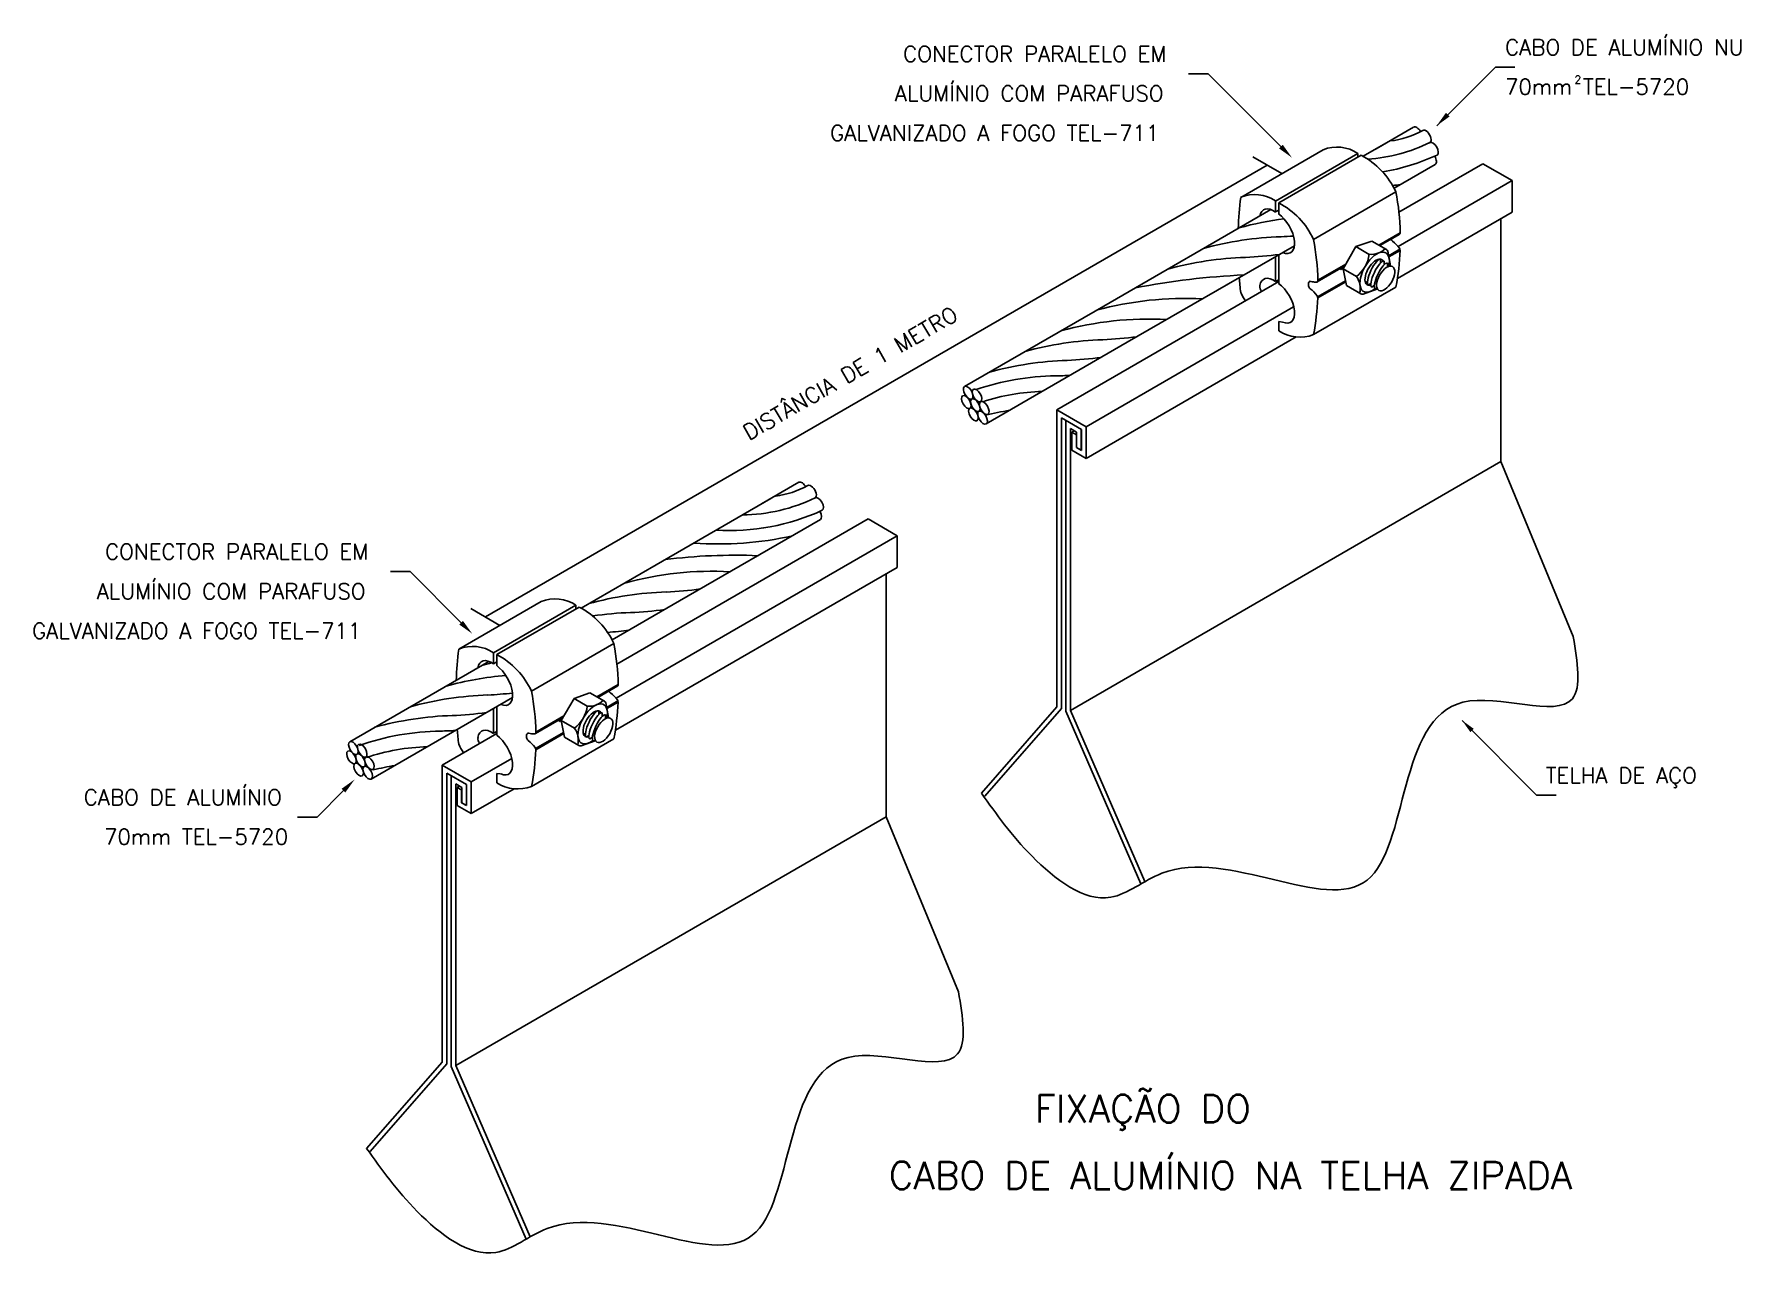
# Model space of a CAD drawing. Header units: millimetres. Extents: x -5919 to -5897.2, y -4699.7 to -4684.
import ezdxf
from ezdxf.enums import TextEntityAlignment as Align

# ---------------------------------------------------------------- set-up
doc = ezdxf.new("R2010")
doc.units = ezdxf.units.MM
doc.header["$LTSCALE"] = 10
doc.layers.add('Termotécnica', color=7, linetype='Continuous')
doc.styles.add('r140', font='romans.shx')
doc.styles.add('r80', font='romans.shx')
doc.styles.add('SR80', font='romans.shx', dxfattribs={"height": 10})

msp = doc.modelspace()

# ---------------------------------------------------------------- linework, layer by layer
at = {"layer": 'Termotécnica', "color": 2}
for p, q in [((-5900.345, -4684.394), (-5901.093, -4685.142)), ((-5900.345, -4684.394), (-5900.095, -4684.394)), ((-5904.26, -4684.479), (-5904.01, -4684.479)), ((-5904.01, -4684.479), (-5903.08, -4685.409)), ((-5901.864, -4685.435), (-5901.387, -4685.159)), ((-5902.032, -4685.532), (-5901.744, -4685.366)), ((-5901.636, -4685.938), (-5901.112, -4685.635)), ((-5901.575, -4686.245), (-5900.504, -4685.627)), ((-5900.132, -4685.842), (-5900.504, -4685.627)), ((-5901.585, -4686.681), (-5900.132, -4685.842)), ((-5900.132, -4686.246), (-5900.132, -4685.842)), ((-5905.34, -4687.442), (-5903.207, -4686.21)), ((-5901.594, -4687.09), (-5900.132, -4686.246)), ((-5900.273, -4689.425), (-5900.273, -4686.327)), ((-5905.04, -4687.903), (-5902.908, -4686.673)), ((-5902.123, -4686.684), (-5902.286, -4686.967)), ((-5901.919, -4686.613), (-5902.123, -4686.684)), ((-5901.953, -4686.782), (-5902.123, -4686.684)), ((-5901.733, -4686.72), (-5901.919, -4686.613)), ((-5901.682, -4686.928), (-5901.718, -4686.742)), ((-5902.309, -4686.976), (-5902.279, -4686.953)), ((-5902.245, -4687.179), (-5902.286, -4686.967)), ((-5902.116, -4687.065), (-5902.286, -4686.967)), ((-5901.808, -4686.844), (-5901.808, -4686.89)), ((-5901.764, -4686.869), (-5901.763, -4686.915)), ((-5901.72, -4686.895), (-5901.72, -4686.941)), ((-5905.939, -4688.765), (-5903.108, -4687.13)), ((-5902.06, -4687.286), (-5902.245, -4687.179)), ((-5901.855, -4687.227), (-5902.033, -4687.288)), ((-5902, -4687.144), (-5901.976, -4687.125)), ((-5901.964, -4687.176), (-5901.931, -4687.151)), ((-5901.919, -4687.202), (-5901.887, -4687.177)), ((-5901.875, -4687.227), (-5901.856, -4687.213)), ((-5907.116, -4688.467), (-5905.34, -4687.442)), ((-5905.567, -4688.98), (-5902.919, -4687.451)), ((-5905.567, -4689.384), (-5902.885, -4687.835)), ((-5906.841, -4688.943), (-5905.04, -4687.903)), ((-5905.567, -4688.98), (-5905.939, -4688.765)), ((-5905.939, -4692.552), (-5905.939, -4688.765)), ((-5905.567, -4688.98), (-5905.939, -4688.765)), ((-5905.567, -4688.98), (-5905.939, -4688.765)), ((-5905.939, -4692.552), (-5905.939, -4688.765)), ((-5905.879, -4692.574), (-5905.879, -4688.867)), ((-5905.625, -4689.014), (-5905.879, -4688.867)), ((-5905.747, -4689.049), (-5905.717, -4689.032)), ((-5905.747, -4689.28), (-5905.747, -4689.049)), ((-5905.689, -4689.083), (-5905.747, -4689.049)), ((-5905.689, -4689.246), (-5905.689, -4689.083)), ((-5905.625, -4689.283), (-5905.625, -4689.014)), ((-5905.567, -4689.384), (-5905.567, -4688.98)), ((-5905.567, -4689.384), (-5905.567, -4688.98)), ((-5905.567, -4689.384), (-5905.747, -4689.28)), ((-5905.625, -4689.283), (-5905.689, -4689.246)), ((-5905.765, -4692.596), (-5900.273, -4689.425)), ((-5900.273, -4689.425), (-5899.35, -4691.655)), ((-5909.708, -4689.964), (-5909.23, -4689.688)), ((-5911.05, -4690.739), (-5909.588, -4689.894)), ((-5911.551, -4692.005), (-5908.348, -4690.156)), ((-5910.752, -4691.201), (-5908.956, -4690.164)), ((-5907.976, -4690.37), (-5908.348, -4690.156)), ((-5911.561, -4692.441), (-5907.976, -4690.37)), ((-5907.976, -4690.774), (-5907.976, -4690.37)), ((-5914.441, -4690.826), (-5914.191, -4690.826)), ((-5914.191, -4690.826), (-5913.539, -4691.478)), ((-5912.009, -4691.292), (-5911.05, -4690.739)), ((-5911.571, -4692.85), (-5907.976, -4690.774)), ((-5908.117, -4693.954), (-5908.117, -4690.856)), ((-5911.61, -4691.696), (-5910.752, -4691.201)), ((-5914.96, -4692.996), (-5913.184, -4691.971)), ((-5914.685, -4693.472), (-5912.883, -4692.432)), ((-5912.099, -4692.443), (-5912.262, -4692.726)), ((-5911.895, -4692.373), (-5912.099, -4692.443)), ((-5911.929, -4692.542), (-5912.099, -4692.443)), ((-5911.71, -4692.48), (-5911.895, -4692.373)), ((-5911.784, -4692.604), (-5911.784, -4692.649)), ((-5911.74, -4692.629), (-5911.739, -4692.675)), ((-5911.697, -4692.655), (-5911.696, -4692.701)), ((-5911.658, -4692.687), (-5911.694, -4692.502)), ((-5905.939, -4692.552), (-5906.901, -4693.652)), ((-5905.939, -4692.552), (-5906.901, -4693.652)), ((-5905.879, -4692.574), (-5906.856, -4693.691)), ((-5905.825, -4692.608), (-5904.867, -4694.809)), ((-5905.765, -4692.596), (-5904.815, -4694.779)), ((-5913.783, -4693.293), (-5913.084, -4692.89)), ((-5912.285, -4692.736), (-5912.255, -4692.713)), ((-5912.222, -4692.939), (-5912.262, -4692.726)), ((-5912.092, -4692.825), (-5912.262, -4692.726)), ((-5911.976, -4692.904), (-5911.952, -4692.885)), ((-5912.036, -4693.046), (-5912.222, -4692.939)), ((-5911.831, -4692.986), (-5912.009, -4693.048)), ((-5911.94, -4692.936), (-5911.907, -4692.911)), ((-5911.895, -4692.961), (-5911.863, -4692.936)), ((-5911.851, -4692.987), (-5911.832, -4692.973)), ((-5913.411, -4693.508), (-5913.783, -4693.293)), ((-5913.411, -4693.508), (-5913.783, -4693.293)), ((-5913.783, -4697.08), (-5913.783, -4693.293)), ((-5913.411, -4693.508), (-5912.894, -4693.21)), ((-5913.723, -4697.103), (-5913.723, -4693.396)), ((-5913.469, -4693.542), (-5913.723, -4693.396)), ((-5913.469, -4693.811), (-5913.469, -4693.542)), ((-5913.411, -4693.912), (-5913.411, -4693.508)), ((-5915.377, -4693.956), (-5915.039, -4693.618)), ((-5913.591, -4693.578), (-5913.561, -4693.56)), ((-5913.591, -4693.808), (-5913.591, -4693.578)), ((-5913.533, -4693.611), (-5913.591, -4693.578)), ((-5913.533, -4693.774), (-5913.533, -4693.611)), ((-5913.411, -4693.912), (-5912.861, -4693.595)), ((-5915.627, -4693.956), (-5915.377, -4693.956)), ((-5913.608, -4697.124), (-5908.117, -4693.954)), ((-5913.411, -4693.912), (-5913.591, -4693.808)), ((-5913.469, -4693.811), (-5913.533, -4693.774)), ((-5908.117, -4693.954), (-5907.193, -4696.183)), ((-5913.783, -4697.08), (-5914.745, -4698.18)), ((-5913.783, -4697.08), (-5914.745, -4698.18)), ((-5913.723, -4697.103), (-5914.7, -4698.22)), ((-5913.668, -4697.137), (-5912.711, -4699.338)), ((-5913.608, -4697.124), (-5912.658, -4699.308))]:
    msp.add_line(p, q, dxfattribs=at)
at = {"layer": 'Termotécnica', "color": 1}
for p, q in [((-5903.593, -4686.056), (-5902.542, -4685.449)), ((-5913.23, -4691.405), (-5903.254, -4685.645)), ((-5903.068, -4685.752), (-5903.44, -4685.537)), ((-5903.148, -4686.102), (-5902.098, -4685.496)), ((-5903.108, -4686.126), (-5902.057, -4685.519)), ((-5902.098, -4685.496), (-5902.098, -4685.542)), ((-5903.148, -4686.102), (-5903.148, -4686.241)), ((-5903.108, -4686.126), (-5903.108, -4686.264)), ((-5902.663, -4686.592), (-5901.613, -4685.986)), ((-5903.148, -4686.241), (-5903.108, -4686.218)), ((-5901.831, -4686.664), (-5901.558, -4686.507)), ((-5901.819, -4686.67), (-5901.565, -4686.524)), ((-5901.676, -4686.575), (-5901.676, -4686.577)), ((-5903.108, -4686.79), (-5903.108, -4687.152)), ((-5901.707, -4686.8), (-5901.562, -4686.716)), ((-5901.704, -4686.815), (-5901.56, -4686.732)), ((-5903.148, -4686.813), (-5903.148, -4687.128)), ((-5902.616, -4687.131), (-5902.263, -4686.927)), ((-5902.609, -4687.113), (-5902.252, -4686.907)), ((-5903.148, -4687.128), (-5903.108, -4687.105)), ((-5902.727, -4687.149), (-5902.727, -4687.184)), ((-5902.663, -4687.806), (-5901.613, -4687.199)), ((-5902.613, -4687.323), (-5902.257, -4687.118)), ((-5902.611, -4687.338), (-5902.254, -4687.132)), ((-5903.108, -4687.639), (-5903.108, -4687.759)), ((-5903.059, -4687.646), (-5903.108, -4687.639)), ((-5903.108, -4687.675), (-5903.108, -4687.759)), ((-5905.825, -4692.608), (-5905.825, -4688.9)), ((-5905.765, -4692.596), (-5905.765, -4689.004)), ((-5905.687, -4689.049), (-5905.765, -4689.004)), ((-5905.687, -4689.245), (-5905.687, -4689.049)), ((-5905.627, -4689.28), (-5905.627, -4689.015)), ((-5905.627, -4689.28), (-5905.687, -4689.245)), ((-5913.569, -4691.815), (-5912.518, -4691.209)), ((-5913.044, -4691.512), (-5913.416, -4691.297)), ((-5913.125, -4691.862), (-5912.074, -4691.255)), ((-5913.084, -4691.885), (-5912.033, -4691.279)), ((-5912.074, -4691.255), (-5912.074, -4691.302)), ((-5912.64, -4692.352), (-5911.589, -4691.745)), ((-5913.125, -4691.862), (-5913.125, -4692.001)), ((-5913.125, -4692.001), (-5913.084, -4691.978)), ((-5913.084, -4691.885), (-5913.084, -4692.024)), ((-5911.807, -4692.424), (-5911.534, -4692.266)), ((-5911.795, -4692.43), (-5911.541, -4692.284)), ((-5911.652, -4692.335), (-5911.652, -4692.337)), ((-5913.125, -4692.573), (-5913.125, -4692.888)), ((-5913.084, -4692.55), (-5913.084, -4692.911)), ((-5912.585, -4692.873), (-5912.228, -4692.667)), ((-5911.683, -4692.56), (-5911.538, -4692.476)), ((-5911.68, -4692.574), (-5911.536, -4692.491)), ((-5913.125, -4692.888), (-5913.084, -4692.865)), ((-5912.592, -4692.89), (-5912.239, -4692.687)), ((-5912.589, -4693.083), (-5912.233, -4692.878)), ((-5900.769, -4692.724), (-5899.818, -4693.676)), ((-5912.703, -4692.908), (-5912.703, -4692.943)), ((-5912.64, -4693.565), (-5911.589, -4692.959)), ((-5912.587, -4693.098), (-5912.23, -4692.892)), ((-5913.668, -4697.137), (-5913.668, -4693.429)), ((-5913.608, -4697.124), (-5913.608, -4693.533)), ((-5913.531, -4693.578), (-5913.608, -4693.533)), ((-5913.471, -4693.808), (-5913.471, -4693.543)), ((-5913.084, -4693.399), (-5913.084, -4693.519)), ((-5913.035, -4693.405), (-5913.084, -4693.399)), ((-5913.531, -4693.774), (-5913.531, -4693.578)), ((-5899.568, -4693.676), (-5899.818, -4693.676)), ((-5913.471, -4693.808), (-5913.531, -4693.774))]:
    msp.add_line(p, q, dxfattribs=at)
for centre, radius, start, end in [((-5901.83, -4684.192), 1.154, 277.1737, 299.0164), ((-5902.365, -4685.9), 0.485, 56.5372, 111.4777), ((-5902.114, -4683.451), 2.123, 273.883, 296.1187), ((-5902.523, -4686.408), 1.003, 24.8753, 62.3452), ((-5902.279, -4682.901), 2.874, 279.9742, 294.4824), ((-5902.239, -4680.679), 5.258, 276.3813, 277.4572), ((-5898.582, -4686.662), 5.048, 173.0969, 177.6405), ((-5903.416, -4686.506), 0.485, 56.5372, 111.4777), ((-5903.574, -4687.014), 1.003, 24.8753, 62.3452), ((-5904.901, -4686.592), 3.344, 1.4661, 10.4515), ((-5902.491, -4690.533), 4.24, 97.4357, 105.3353), ((-5902.946, -4690.796), 4.24, 91.7897, 105.3353), ((-5903.325, -4681.306), 5.258, 272.6958, 274.4059), ((-5901.582, -4686.507), 0.0233, 314.3559, 1.4661), ((-5903.78, -4681.569), 5.258, 272.6958, 277.4572), ((-5905.952, -4687.199), 3.344, 1.4661, 10.4515), ((-5901.63, -4686.577), 0.0467, 192.9914, 234.9543), ((-5901.865, -4686.912), 0.362, 35.2292, 54.9543), ((-5904.901, -4686.592), 3.344, 349.5485, 357.6116), ((-5901.607, -4686.73), 0.0467, 357.6116, 35.2292), ((-5903.401, -4691.059), 4.24, 91.7897, 105.3353), ((-5903.103, -4696.754), 9.72, 92.6556, 100.8746), ((-5904.441, -4681.953), 5.258, 277.3355, 277.4572), ((-5898.582, -4686.662), 5.048, 184.7579, 186.9031), ((-5903.254, -4687.195), 0.0947, 171.793, 220.2855), ((-5902.704, -4687.149), 0.0233, 73.3989, 180), ((-5902.68, -4687.184), 0.0467, 180, 234.9543), ((-5902.915, -4687.518), 0.362, 35.2292, 54.9543), ((-5902.621, -4686.87), 0.268, 253.3989, 267.2456), ((-5902.632, -4687.114), 0.0233, 267.2456, 1.4661), ((-5904.311, -4691.584), 4.24, 86.9089, 105.3353), ((-5902.664, -4686.829), 1.027, 205.3279, 212.1626), ((-5902.664, -4686.829), 1.027, 205.3279, 207.8375), ((-5905.952, -4687.199), 3.344, 349.5485, 357.6116), ((-5902.657, -4687.336), 0.0467, 357.6116, 35.2292), ((-5904.766, -4691.847), 4.24, 86.9089, 105.3353), ((-5905.221, -4692.109), 4.24, 91.7897, 105.3353), ((-5905.6, -4682.619), 5.258, 272.6958, 277.4572), ((-5902.839, -4687.338), 0.5, 237.4329, 290.582), ((-5906.055, -4682.882), 5.258, 272.6958, 277.4572), ((-5905.675, -4692.372), 4.24, 91.7897, 105.3353), ((-5905.905, -4691.661), 3.33, 90.883, 108.6066), ((-5906.06, -4691.186), 2.656, 91.4044, 108.0327), ((-5905.994, -4685.081), 3.251, 270.6583, 273.9883), ((-5905.74, -4693.399), 4.698, 99.8113, 103.6729), ((-5909.674, -4688.72), 1.154, 277.1737, 299.0164), ((-5910.122, -4687.43), 2.874, 266.6711, 294.4824), ((-5909.958, -4687.98), 2.123, 270.2159, 296.1187), ((-5910.248, -4686.239), 4.236, 265.6322, 282.7817), ((-5910.045, -4697.731), 7.113, 87.6343, 97.2073), ((-5910.334, -4695.062), 4.24, 86.9089, 105.3353), ((-5910.789, -4695.324), 4.24, 91.7897, 105.3353), ((-5911.169, -4685.835), 5.258, 272.6958, 277.4572), ((-5912.341, -4691.66), 0.485, 56.5372, 111.4777), ((-5912.499, -4692.167), 1.003, 24.8753, 62.3452), ((-5911.244, -4695.587), 4.24, 91.7897, 98.3741), ((-5911.624, -4686.097), 5.258, 272.6958, 277.4572), ((-5912.079, -4686.36), 5.258, 274.4583, 277.4572), ((-5913.392, -4692.266), 0.485, 56.5372, 111.4777), ((-5912.284, -4686.482), 5.258, 277.3355, 277.4572), ((-5914.878, -4692.352), 3.344, 1.4661, 10.4515), ((-5908.558, -4692.422), 5.048, 173.0969, 177.6405), ((-5912.154, -4696.112), 4.24, 103.5251, 105.3353), ((-5913.55, -4692.774), 1.003, 24.8753, 62.3452), ((-5912.609, -4696.375), 4.24, 94.8637, 105.3353), ((-5913.064, -4696.638), 4.24, 91.7897, 105.3353), ((-5913.444, -4687.148), 5.258, 272.6958, 276.1115), ((-5915.928, -4692.959), 3.344, 1.4661, 10.4515), ((-5911.606, -4692.337), 0.0467, 192.9914, 234.9543), ((-5911.841, -4692.671), 0.362, 35.2292, 54.9543), ((-5911.558, -4692.267), 0.0233, 314.3559, 1.4661), ((-5913.519, -4696.9), 4.24, 91.7897, 105.3353), ((-5913.899, -4687.411), 5.258, 272.6958, 277.4572), ((-5914.878, -4692.352), 3.344, 349.5485, 357.6116), ((-5911.583, -4692.489), 0.0467, 357.6116, 35.2292), ((-5913.749, -4696.189), 3.33, 90.883, 109.117), ((-5913.837, -4689.609), 3.251, 270.6583, 273.9883), ((-5908.558, -4692.422), 5.048, 184.7579, 186.9031), ((-5912.68, -4692.908), 0.0233, 73.3989, 180), ((-5912.597, -4692.629), 0.268, 253.3989, 267.2456), ((-5912.608, -4692.874), 0.0233, 267.2456, 1.4661), ((-5913.903, -4695.715), 2.656, 91.4044, 108.5956), ((-5912.641, -4692.589), 1.027, 205.3279, 212.1626), ((-5913.23, -4692.955), 0.0947, 171.793, 220.2855), ((-5912.657, -4692.943), 0.0467, 180, 234.9543), ((-5912.891, -4693.278), 0.362, 35.2292, 54.9543), ((-5915.928, -4692.959), 3.344, 349.5485, 357.6116), ((-5912.634, -4693.096), 0.0467, 357.6116, 35.2292), ((-5913.584, -4697.928), 4.698, 99.8113, 103.2285), ((-5912.815, -4693.098), 0.5, 237.4329, 290.582)]:
    msp.add_arc(centre, radius, start, end, dxfattribs=at)
at = {"layer": 'Termotécnica', "color": 2}
for centre, radius, start, end in [((-5902.385, -4686.721), 0.436, 307.9752, 352.0031), ((-5901.926, -4686.53), 0.253, 263.8935, 314.4182), ((-5901.75, -4686.748), 0.0327, 10.8835, 60), ((-5901.714, -4686.934), 0.0327, 3.7081, 10.8835), ((-5902.32, -4687.214), 0.252, 345.499, 36.1892), ((-5901.865, -4687.196), 0.0327, 289.1154, 300.8683), ((-5902.044, -4687.258), 0.0327, 240, 289.1154), ((-5912.361, -4692.481), 0.436, 307.9752, 352.0031), ((-5911.902, -4692.29), 0.253, 263.8935, 314.4182), ((-5911.726, -4692.508), 0.0327, 10.8835, 60), ((-5912.296, -4692.974), 0.252, 345.499, 36.1892), ((-5911.69, -4692.694), 0.0327, 3.7081, 10.8835), ((-5912.02, -4693.017), 0.0327, 240, 289.1154), ((-5911.841, -4692.955), 0.0327, 289.1154, 300.8683)]:
    msp.add_arc(centre, radius, start, end, dxfattribs=at)
for centre, major_axis, ratio, start_param, end_param in [((-5901.341, -4685.239), (0.0459, -0.0796), 0.509483, 1.565112, 3.141593), ((-5901.224, -4685.28), (0.045, -0.078), 0.509483, 0, 3.141593), ((-5901.134, -4685.438), (0.0459, -0.0796), 0.509483, 0, 3.139239), ((-5901.158, -4685.556), (0.0459, -0.0796), 0.509483, 0, 1.594269), ((-5901.885, -4687.01), (-0.142, -0.246), 0.500279, -4.143729, 0.868466), ((-5901.885, -4687.01), (0.093, 0.161), 0.500279, -0.269564, 3.596738), ((-5909.184, -4689.768), (0.0459, -0.0796), 0.509483, 1.500018, 3.141593), ((-5909.068, -4689.809), (0.0459, -0.0796), 0.509483, 0, 3.141593), ((-5908.977, -4689.966), (0.0459, -0.0796), 0.509483, 0, 3.139239), ((-5909.002, -4690.084), (0.0459, -0.0796), 0.509483, 0, 1.517429), ((-5911.861, -4692.769), (-0.142, -0.246), 0.500279, -4.143729, 0.868466), ((-5911.861, -4692.769), (0.093, 0.161), 0.500279, -0.269564, 3.596738)]:
    msp.add_ellipse(centre, major_axis=major_axis, ratio=ratio, start_param=start_param, end_param=end_param, dxfattribs=at)
at = {"layer": 'Termotécnica', "color": 1}
for centre, major_axis, ratio, start_param, end_param in [((-5903.148, -4686.476), (-0.152, 0.263), 0.509483, 5.435424, 6.849364), ((-5903.108, -4686.499), (0.152, -0.262), 0.509483, 5.685987, 8.583565), ((-5902.232, -4686.81), (0.079, 0.167), 0.279135, 2.802047, 3.166227), ((-5902.188, -4686.836), (0.079, 0.167), 0.279135, 2.330951, 2.481543), ((-5901.885, -4687.01), (0.078, 0.167), 0.281547, 0, 3.124318), ((-5901.842, -4687.036), (0.078, 0.167), 0.281547, 0, 3.124318), ((-5901.798, -4687.061), (0.078, 0.167), 0.281547, 0, 3.124318), ((-5903.148, -4687.362), (-0.152, 0.263), 0.509483, 5.435424, 6.847304), ((-5903.108, -4687.386), (0.152, -0.262), 0.509483, 5.681693, 8.583565), ((-5913.125, -4692.235), (-0.152, 0.262), 0.509483, 5.435424, 6.849364), ((-5913.084, -4692.259), (0.152, -0.263), 0.509483, 5.685987, 8.583565), ((-5911.861, -4692.769), (0.078, 0.167), 0.281547, 0, 3.124318), ((-5911.818, -4692.795), (0.078, 0.167), 0.281547, 0, 3.124318), ((-5911.774, -4692.821), (0.078, 0.167), 0.281547, 0, 3.124318), ((-5913.125, -4693.122), (-0.152, 0.262), 0.509483, 5.435424, 6.847304), ((-5912.208, -4692.57), (0.079, 0.167), 0.279135, 2.802047, 3.166227), ((-5912.164, -4692.596), (0.079, 0.167), 0.279135, 2.330951, 2.481543), ((-5913.084, -4693.145), (0.152, -0.263), 0.509483, 5.681693, 8.583565)]:
    msp.add_ellipse(centre, major_axis=major_axis, ratio=ratio, start_param=start_param, end_param=end_param, dxfattribs=at)
at = {"layer": 'Termotécnica', "color": 2}
for centre, major_axis in [((-5901.744, -4687.09), (0.087, 0.151)), ((-5907.07, -4688.547), (-0.0459, 0.0796)), ((-5906.957, -4688.582), (-0.0459, 0.0796)), ((-5907.095, -4688.665), (-0.0459, 0.0796)), ((-5907.004, -4688.823), (-0.0459, 0.0796)), ((-5906.979, -4688.705), (-0.0459, 0.0796)), ((-5906.865, -4688.741), (-0.0459, 0.0796)), ((-5906.887, -4688.864), (-0.0459, 0.0796)), ((-5911.72, -4692.849), (0.087, 0.151)), ((-5914.938, -4693.194), (-0.0459, 0.0796)), ((-5914.914, -4693.076), (-0.0459, 0.0796)), ((-5914.801, -4693.11), (-0.0459, 0.0796)), ((-5914.847, -4693.351), (-0.0459, 0.0796)), ((-5914.823, -4693.233), (-0.0459, 0.0796)), ((-5914.731, -4693.392), (-0.0459, 0.0796)), ((-5914.709, -4693.269), (-0.0459, 0.0796))]:
    msp.add_ellipse(centre, major_axis=major_axis, ratio=0.509483, dxfattribs=at)
for points in [[(-5906.901, -4693.652), (-5906.256, -4694.455), (-5905.252, -4694.979), (-5904.598, -4694.673), (-5901.98, -4694.76), (-5900.758, -4692.492), (-5899.362, -4692.448), (-5899.35, -4691.655)], [(-5914.745, -4698.18), (-5914.099, -4698.984), (-5913.096, -4699.507), (-5912.441, -4699.202), (-5909.824, -4699.289), (-5908.602, -4697.02), (-5907.206, -4696.977), (-5907.193, -4696.183)]]:
    msp.add_spline(points, degree=3, dxfattribs=at)
for points in [[(-5900.975, -4684.977), (-5900.928, -4685.024), (-5901.093, -4685.142)], [(-5903.104, -4685.432), (-5903.057, -4685.385), (-5902.939, -4685.55)], [(-5913.563, -4691.502), (-5913.516, -4691.455), (-5913.397, -4691.619)], [(-5900.664, -4692.873), (-5900.621, -4692.831), (-5900.769, -4692.724)], [(-5915.063, -4693.595), (-5915.016, -4693.642), (-5914.897, -4693.477)]]:
    msp.add_solid(points, dxfattribs=at)

# ---------------------------------------------------------------- texts
at = {"layer": 'Termotécnica', "color": 2, "style": 'r80'}
for s, p in [('CONECTOR PARALELO EM ', (-5907.9, -4684.227)), ('CABO DE ALUMÍNIO NU', (-5900.221, -4684.142)), ('ALUMÍNIO COM PARAFUSO', (-5908.005, -4684.731)), ('70mm TEL-5720', (-5900.221, -4684.646)), ('GALVANIZADO A FOGO TEL-711', (-5908.831, -4685.235)), ('CONECTOR PARALELO EM ', (-5918.082, -4690.573)), ('ALUMÍNIO COM PARAFUSO', (-5918.187, -4691.078)), ('GALVANIZADO A FOGO TEL-711', (-5919.012, -4691.582)), ('CABO DE ALUMÍNIO', (-5918.353, -4693.704)), ('70mm TEL-5720', (-5918.095, -4694.208))]:
    msp.add_text(s, height=0.2, dxfattribs=at).set_placement(p, align=Align.MIDDLE_LEFT)
at = {"layer": 'Termotécnica', "color": 1, "style": 'SR80'}
msp.add_text('2', height=0.1, dxfattribs=at).set_placement((-5899.336, -4684.604))
at = {"layer": 'Termotécnica', "color": 2, "style": 'r80'}
msp.add_text('DISTÂNCIA DE 1 METRO', height=0.2, rotation=30, dxfattribs=at).set_placement((-5907.181, -4687.608), align=Align.RIGHT)
at = {"layer": 'Termotécnica', "color": 3, "style": 'SR80'}
msp.add_text('TELHA DE AÇO', height=0.2, dxfattribs=at).set_placement((-5899.701, -4693.526))
at = {"layer": 'Termotécnica', "color": 5, "style": 'r140'}
for s, p in [(' FIXAÇÃO DO ', (-5906.462, -4697.849)), ('CABO DE ALUMÍNIO NA TELHA ZIPADA', (-5908.083, -4698.7))]:
    msp.add_text(s, height=0.35, dxfattribs=at).set_placement(p)

doc.saveas('drawing.dxf')
